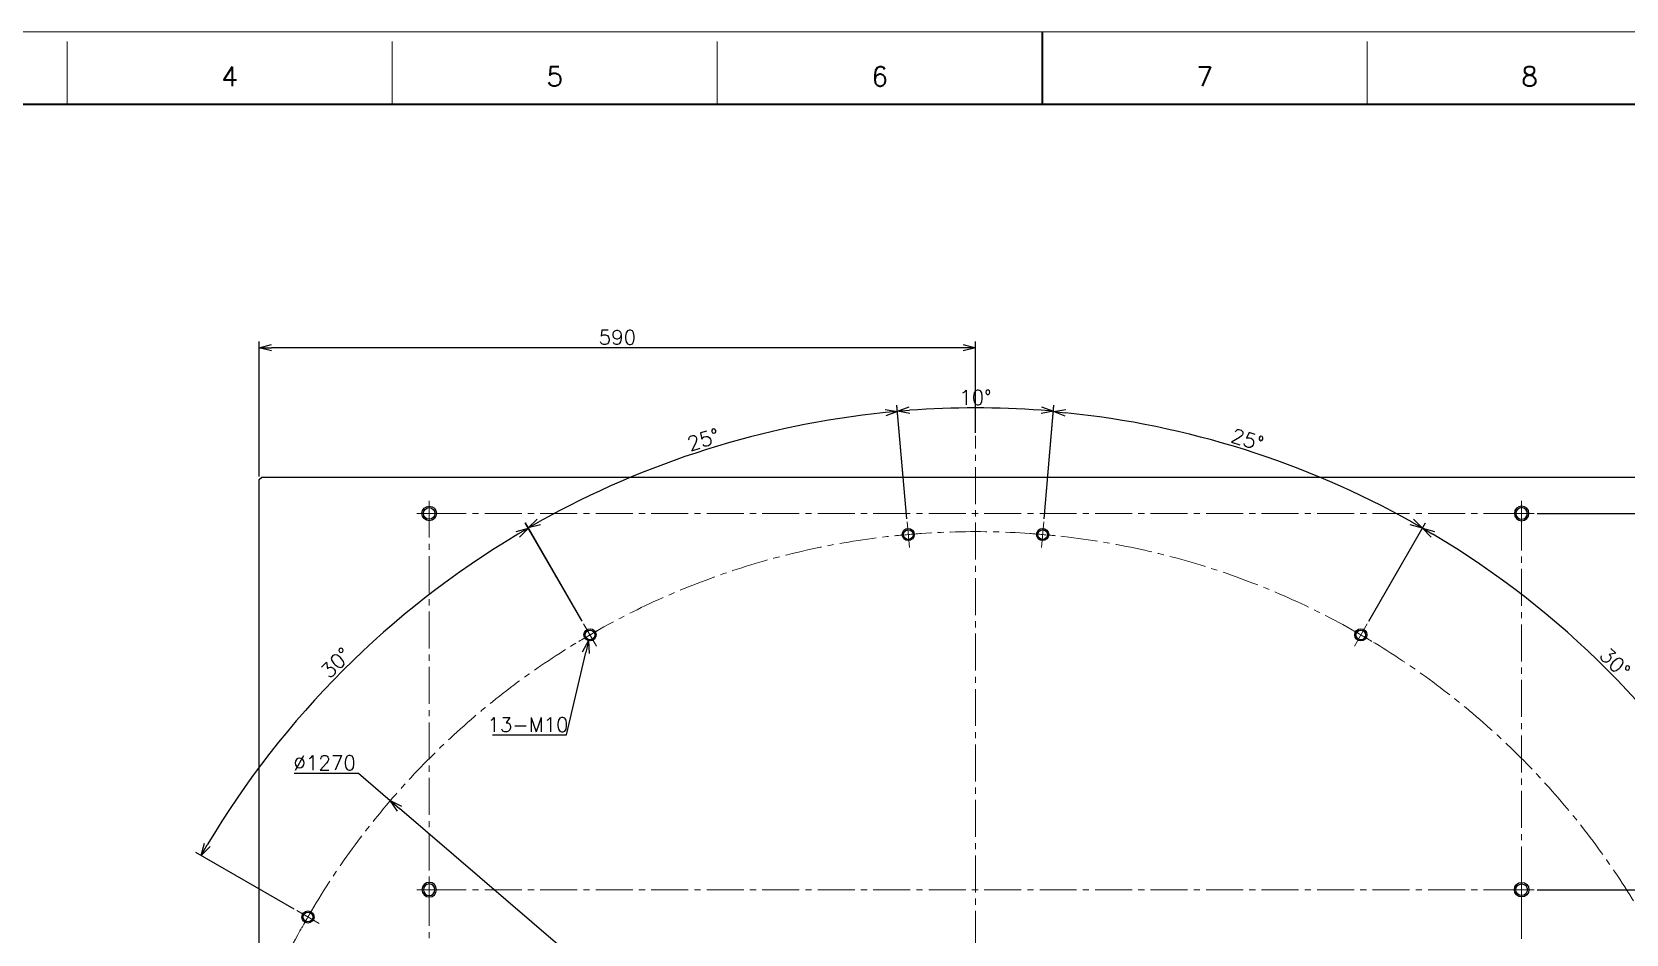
# Model space of a CAD drawing. Header units: millimetres. Extents: x 0 to 3313, y -19 to 2332.
# Drawn here: x 876 to 2189, y 1588 to 2332 of the extents above; entities that cross this region are included whole.
import ezdxf
from ezdxf.enums import TextEntityAlignment as Align

# ---------------------------------------------------------------- set-up
doc = ezdxf.new("R2010")
doc.units = ezdxf.units.MM
doc.header["$LTSCALE"] = 1.6
doc.header["$PDMODE"] = 99
doc.header["$PDSIZE"] = 1
doc.linetypes.add('CENTER2', pattern=[28.575, 19.05, -3.175, 3.175, -3.175])
for name, color, linetype, lineweight in [('05_CENTER', 4, 'CENTER2', 13), ('08_DIM', 3, 'Continuous', 13), ('90_FRAME', 5, 'Continuous', 35)]:
    doc.layers.add(name, color=color, linetype=linetype, lineweight=lineweight)
doc.layers.add('91_BLANK', color=5, linetype='Continuous', lineweight=0, plot=False)
doc.styles.add('KSS_TXT', font='txt.shx', dxfattribs={"bigfont": 'extfont2.shx'})
doc.dimstyles.new('KSS_DIM', dxfattribs={"dimscale": 4, "dimtxt": 3, "dimasz": 2.5, "dimexe": 1.25, "dimexo": 0.625, "dimtad": 1, "dimdsep": 46, "dimtxsty": 'KSS_TXT', "dimblk": 'OPEN30', "dimcen": 0, "dimazin": 2, "dimtfac": 0.75, "dimtmove": 0, "dimatfit": 3, "dimldrblk": 'OPEN30', "dimfxl": 1.25, "dimtolj": 1, "dimarcsym": 0})
doc.dimstyles.new('KSS_DIM$3', dxfattribs={"dimscale": 4, "dimtxt": 3, "dimasz": 2.5, "dimexe": 1.25, "dimexo": 0.625, "dimtad": 1, "dimtih": 1, "dimtoh": 1, "dimdsep": 46, "dimtxsty": 'KSS_TXT', "dimblk": 'OPEN30', "dimcen": 0, "dimazin": 2, "dimtfac": 0.75, "dimtofl": 0, "dimtmove": 0, "dimatfit": 3, "dimldrblk": 'OPEN30', "dimfxl": 1.25, "dimtolj": 1, "dimarcsym": 0})

# ---------------------------------------------------------------- blocks, each defined once
blk = doc.blocks.new('M12Tz_1')
at = {"color": 0}
for radius in [6, 4.75]:
    blk.add_circle((0, 0), radius, dxfattribs=at)
at = {"layer": '05_CENTER'}
for p, q in [((10.3, 0), (-10.3, 0)), ((0, -10.3), (0, 10.3))]:
    blk.add_line(p, q, dxfattribs=at)
blk = doc.blocks.new('_Open30')
at = {"color": 0, "linetype": 'ByBlock', "lineweight": -2}
for p, q in [((-1, 0.27), (0, 0)), ((0, 0), (-1, -0.27)), ((0, 0), (-1, 0))]:
    blk.add_line(p, q, dxfattribs=at)
blk = doc.blocks.new('*D153')
at = {"layer": '08_DIM', "color": 0, "lineweight": -2, "transparency": 16777216}
for p, q in [((1091.8, 1720.9), (1144.8, 1720.9)), ((1144.8, 1720.9), (1171.1, 1698.3)), ((2135.2, 871.6), (1178.7, 1691.8))]:
    blk.add_line(p, q, dxfattribs=at)
at = {"layer": 'Defpoints', "color": 0, "transparency": 16777216}
for p in [(1171.1, 1698.3), (2135.2, 871.6)]:
    blk.add_point(p, dxfattribs=at)
at = {"layer": '08_DIM', "color": 0, "lineweight": -2, "transparency": 16777216, "xscale": 10, "yscale": 10, "zscale": 10}
for p, rotation in [((1171.1, 1698.3), 139.3850624068245), ((2135.2, 871.6), 319.3850624068245)]:
    blk.add_blockref('_Open30', p, dxfattribs=dict(at, rotation=rotation))
at = {"layer": '08_DIM', "color": 0, "transparency": 16777216, "insert": (1117, 1729.4), "char_height": 12, "attachment_point": 5, "style": 'KSS_TXT'}
blk.add_mtext('\\A1;%%C1270', dxfattribs=at)
blk = doc.blocks.new('*D154')
at = {"layer": '08_DIM', "color": 0, "lineweight": -2, "transparency": 16777216}
for p, q in [((1596.7, 1930.6), (1588.5, 2024.1)), ((1709.7, 1930.6), (1717.9, 2024.1))]:
    blk.add_line(p, q, dxfattribs=at)
blk.add_arc((1653.2, 1284.9), 737, 85.7774, 94.2226, dxfattribs=at)
at = {"layer": 'Defpoints', "color": 0, "transparency": 16777216}
for p in [(1674.6, 2021.7), (1596.9, 1928.1), (1709.5, 1928.1), (1598.8, 1906.9), (1707.6, 1906.9)]:
    blk.add_point(p, dxfattribs=at)
at = {"layer": '08_DIM', "color": 0, "lineweight": -2, "transparency": 16777216, "xscale": 10, "yscale": 10, "zscale": 10}
for p, rotation in [((1588.9, 2019.2), 184.6113058861902), ((1717.4, 2019.2), 355.3886941138098)]:
    blk.add_blockref('_Open30', p, dxfattribs=dict(at, rotation=rotation))
at = {"layer": '08_DIM', "color": 0, "transparency": 16777216, "insert": (1653.2, 2030.5), "char_height": 12, "attachment_point": 5, "style": 'KSS_TXT'}
blk.add_mtext('\\A1;10%%d', dxfattribs=at)
blk = doc.blocks.new('*D155')
at = {"layer": '08_DIM', "color": 0, "lineweight": -2, "transparency": 16777216}
for p, q in [((1596.7, 1930.6), (1588.5, 2023.9)), ((1329.1, 1846.3), (1282.3, 1927.3))]:
    blk.add_line(p, q, dxfattribs=at)
blk.add_arc((1653.2, 1284.9), 736.8, 95.7777, 119.2223, dxfattribs=at)
at = {"layer": 'Defpoints', "color": 0, "transparency": 16777216}
for p in [(1483.3, 2001.9), (1596.9, 1928.1), (1598.8, 1906.9), (1330.4, 1844.1), (1341, 1825.6)]:
    blk.add_point(p, dxfattribs=at)
at = {"layer": '08_DIM', "color": 0, "lineweight": -2, "transparency": 16777216, "xscale": 10, "yscale": 10, "zscale": 10}
for p, rotation in [((1589, 2018.9), 5.388826912818406), ((1284.8, 1923), 209.6111730872011)]:
    blk.add_blockref('_Open30', p, dxfattribs=dict(at, rotation=rotation))
at = {"layer": '08_DIM', "color": 0, "transparency": 16777216, "insert": (1429.1, 1995.7), "char_height": 12, "attachment_point": 5, "rotation": 17.5, "style": 'KSS_TXT'}
blk.add_mtext('\\A1;25%%d', dxfattribs=at)
blk = doc.blocks.new('*D156')
at = {"layer": '08_DIM', "color": 0, "lineweight": -2, "transparency": 16777216}
for p, q in [((1329.1, 1846.3), (1282.4, 1927.2)), ((1091.9, 1609), (1010.9, 1655.7))]:
    blk.add_line(p, q, dxfattribs=at)
blk.add_arc((1653.2, 1284.9), 736.6, 120.7778, 149.2222, dxfattribs=at)
at = {"layer": 'Defpoints', "color": 0, "transparency": 16777216}
for p in [(1179.7, 1849.2), (1330.4, 1844.1), (1341, 1825.6), (1094, 1607.8), (1112.5, 1597.1)]:
    blk.add_point(p, dxfattribs=at)
at = {"layer": '08_DIM', "color": 0, "lineweight": -2, "transparency": 16777216, "xscale": 10, "yscale": 10, "zscale": 10}
for p, rotation in [((1284.9, 1922.9), 30.38892138266085), ((1015.3, 1653.2), 239.6110786173658)]:
    blk.add_blockref('_Open30', p, dxfattribs=dict(at, rotation=rotation))
at = {"layer": '08_DIM', "color": 0, "transparency": 16777216, "insert": (1126.3, 1811.8), "char_height": 12, "attachment_point": 5, "rotation": 45, "style": 'KSS_TXT'}
blk.add_mtext('\\A1;30%%d', dxfattribs=at)
blk = doc.blocks.new('*D158')
at = {"layer": '08_DIM', "color": 0, "lineweight": -2, "transparency": 16777216}
for p, q in [((1709.7, 1930.6), (1717.8, 2023.8)), ((1977.3, 1846.3), (2024, 1927.3))]:
    blk.add_line(p, q, dxfattribs=at)
blk.add_arc((1653.2, 1284.9), 736.7, 60.7777, 84.2223, dxfattribs=at)
at = {"layer": 'Defpoints', "color": 0, "transparency": 16777216}
for p in [(1925.2, 1969.6), (1709.5, 1928.1), (1707.6, 1906.9), (1976, 1844.1), (1965.4, 1825.6)]:
    blk.add_point(p, dxfattribs=at)
at = {"layer": '08_DIM', "color": 0, "lineweight": -2, "transparency": 16777216, "xscale": 10, "yscale": 10, "zscale": 10}
for p, rotation in [((1717.4, 2018.8), 174.6111276430092), ((2021.5, 1922.9), 330.3888723569713)]:
    blk.add_blockref('_Open30', p, dxfattribs=dict(at, rotation=rotation))
at = {"layer": '08_DIM', "color": 0, "transparency": 16777216, "insert": (1877.3, 1995.7), "char_height": 12, "attachment_point": 5, "rotation": 342.5, "style": 'KSS_TXT'}
blk.add_mtext('\\A1;25%%d', dxfattribs=at)
blk = doc.blocks.new('*D159')
at = {"layer": '08_DIM', "color": 0, "lineweight": -2, "transparency": 16777216}
for p, q in [((1977.3, 1846.3), (2024, 1927.2)), ((2214.5, 1609), (2295.4, 1655.8))]:
    blk.add_line(p, q, dxfattribs=at)
blk.add_arc((1653.2, 1284.9), 736.6, 30.7778, 59.2222, dxfattribs=at)
at = {"layer": 'Defpoints', "color": 0, "transparency": 16777216}
for p in [(1976, 1844.1), (1965.4, 1825.6), (2217.5, 1758.4), (2212.3, 1607.8), (2193.9, 1597.1)]:
    blk.add_point(p, dxfattribs=at)
at = {"layer": '08_DIM', "color": 0, "lineweight": -2, "transparency": 16777216, "xscale": 10, "yscale": 10, "zscale": 10}
for p, rotation in [((2021.5, 1922.9), 149.6110908078119), ((2291.1, 1653.3), 300.3889091921613)]:
    blk.add_blockref('_Open30', p, dxfattribs=dict(at, rotation=rotation))
at = {"layer": '08_DIM', "color": 0, "transparency": 16777216, "insert": (2180.1, 1811.8), "char_height": 12, "attachment_point": 5, "rotation": 315, "style": 'KSS_TXT'}
blk.add_mtext('\\A1;30%%d', dxfattribs=at)
blk = doc.blocks.new('*D166')
at = {"layer": '08_DIM', "color": 0, "lineweight": -2, "transparency": 16777216}
for p, q in [((2116, 1624.9), (2513.5, 1624.9)), ((2508.5, 1614.9), (2508.5, 954.9)), ((2116, 944.9), (2513.5, 944.9))]:
    blk.add_line(p, q, dxfattribs=at)
at = {"layer": 'Defpoints', "color": 0, "transparency": 16777216}
for p in [(2113.5, 1624.9), (2113.5, 944.9), (2508.5, 944.9)]:
    blk.add_point(p, dxfattribs=at)
at = {"layer": '08_DIM', "color": 0, "lineweight": -2, "transparency": 16777216, "xscale": 10, "yscale": 10, "zscale": 10}
for p, rotation in [((2508.5, 1624.9), 90), ((2508.5, 944.9), 270)]:
    blk.add_blockref('_Open30', p, dxfattribs=dict(at, rotation=rotation))
at = {"layer": '08_DIM', "color": 0, "transparency": 16777216, "insert": (2500, 1284.9), "char_height": 12, "attachment_point": 5, "rotation": 90, "style": 'KSS_TXT'}
blk.add_mtext('\\A1;680', dxfattribs=at)
blk = doc.blocks.new('*D168')
at = {"layer": '08_DIM', "color": 0, "lineweight": -2, "transparency": 16777216}
for p, q in [((2116, 1934.9), (2513.5, 1934.9)), ((2508.5, 1634.9), (2508.5, 1924.9)), ((2116, 1624.9), (2513.5, 1624.9))]:
    blk.add_line(p, q, dxfattribs=at)
at = {"layer": 'Defpoints', "color": 0, "transparency": 16777216}
for p in [(2113.5, 1934.9), (2508.5, 1934.9), (2113.5, 1624.9)]:
    blk.add_point(p, dxfattribs=at)
at = {"layer": '08_DIM', "color": 0, "lineweight": -2, "transparency": 16777216, "xscale": 10, "yscale": 10, "zscale": 10}
for p, rotation in [((2508.5, 1934.9), 90), ((2508.5, 1624.9), 270)]:
    blk.add_blockref('_Open30', p, dxfattribs=dict(at, rotation=rotation))
at = {"layer": '08_DIM', "color": 0, "transparency": 16777216, "insert": (2500, 1779.9), "char_height": 12, "attachment_point": 5, "rotation": 90, "style": 'KSS_TXT'}
blk.add_mtext('\\A1;310', dxfattribs=at)
blk = doc.blocks.new('*D173')
at = {"layer": '08_DIM', "color": 0, "lineweight": -2, "transparency": 16777216}
for p, q in [((1063.2, 1965.4), (1063.2, 2076.5)), ((1653.2, 2001.3), (1653.2, 2076.5)), ((1643.2, 2071.5), (1073.2, 2071.5))]:
    blk.add_line(p, q, dxfattribs=at)
at = {"layer": 'Defpoints', "color": 0, "transparency": 16777216}
for p in [(1063.2, 2071.5), (1653.2, 1998.8), (1063.2, 1962.9)]:
    blk.add_point(p, dxfattribs=at)
at = {"layer": '08_DIM', "color": 0, "lineweight": -2, "transparency": 16777216, "xscale": 10, "yscale": 10, "zscale": 10, "rotation": 180}
blk.add_blockref('_Open30', (1063.2, 2071.5), dxfattribs=at)
at = {"layer": '08_DIM', "color": 0, "lineweight": -2, "transparency": 16777216, "xscale": 10, "yscale": 10, "zscale": 10}
blk.add_blockref('_Open30', (1653.2, 2071.5), dxfattribs=at)
at = {"layer": '08_DIM', "color": 0, "transparency": 16777216, "insert": (1358.2, 2080), "char_height": 12, "attachment_point": 5, "style": 'KSS_TXT'}
blk.add_mtext('\\A1;590', dxfattribs=at)
blk = doc.blocks.new('*D190')
at = {"layer": '08_DIM', "color": 0, "lineweight": -2, "transparency": 16777216}
for p, q in [((1316.2, 1752.4), (1332.2, 1820.3)), ((1255.2, 1752.4), (1316.2, 1752.4))]:
    blk.add_line(p, q, dxfattribs=at)
at = {"layer": 'Defpoints', "color": 0, "transparency": 16777216}
for p in [(1336.8, 1839.7), (1334.5, 1830)]:
    blk.add_point(p, dxfattribs=at)
at = {"layer": '08_DIM', "color": 0, "lineweight": -2, "transparency": 16777216, "xscale": 10, "yscale": 10, "zscale": 10, "rotation": 76.71233389440974}
blk.add_blockref('_Open30', (1334.5, 1830), dxfattribs=at)
at = {"layer": '08_DIM', "color": 0, "transparency": 16777216, "insert": (1284.5, 1760.9), "char_height": 12, "attachment_point": 5, "style": 'KSS_TXT'}
blk.add_mtext('\\A1;13-M10', dxfattribs=at)

msp = doc.modelspace()

# ---------------------------------------------------------------- linework, layer by layer
at = {"color": 0}
for points in [[(1063.179, 1591.736), (1063.179, 1962.938), (1065.179, 1964.938), (2241.179, 1964.938), (2243.179, 1962.938), (2243.179, 1874.938)], [(1063.179, 978.14), (1063.179, 1591.736)]]:
    msp.add_lwpolyline(points, dxfattribs=at)
for centre, radius in [((1597.838, 1917.526), 5), ((1597.838, 1917.526), 4), ((1708.519, 1917.526), 5), ((1708.519, 1917.526), 4), ((1335.679, 1834.864), 5), ((1335.679, 1834.864), 4), ((1970.679, 1834.864), 5), ((1970.679, 1834.864), 4), ((1103.253, 1602.438), 5), ((1103.253, 1602.438), 4)]:
    msp.add_circle(centre, radius, dxfattribs=at)
at = {"layer": '05_CENTER'}
for p, q in [((1653.179, 571.083), (1653.179, 1998.793)), ((1598.763, 1906.916), (1596.906, 1928.134)), ((1707.595, 1906.916), (1709.451, 1928.134)), ((1341.004, 1825.641), (1330.354, 1844.087)), ((1965.354, 1825.641), (1976.004, 1844.087)), ((1203.179, 1624.938), (2103.179, 1624.938)), ((1112.476, 1597.113), (1094.03, 1607.763))]:
    msp.add_line(p, q, dxfattribs=at)
msp.add_lwpolyline([(1203.179, 1934.938), (2103.179, 1934.938), (2103.179, 634.938), (1203.179, 634.938)], close=True, dxfattribs=at)
msp.add_circle((1653.179, 1284.938), 635, dxfattribs=at)
for centre, start, end in [((1653.445, 1284.965), 94.062885, 95.984763), ((1652.913, 1284.965), 84.015237, 85.937115), ((1653.179, 1284.938), 119.039061, 120.960939), ((1653.179, 1284.938), 59.039061, 60.960939), ((1653.179, 1284.938), 149.039061, 150.960939)]:
    msp.add_arc(centre, 635, start, end, dxfattribs=at)
at = {"layer": '90_FRAME'}
msp.add_line((1708.17, 2331.679), (1708.17, 2271.831), dxfattribs=at)
at = {"layer": '90_FRAME', "color": 4, "lineweight": 13}
for p, q in [((904.969, 2271.831), (904.969, 2323.679)), ((1172.702, 2271.831), (1172.702, 2323.679)), ((1440.436, 2271.831), (1440.436, 2323.679)), ((1975.903, 2271.831), (1975.903, 2323.679))]:
    msp.add_line(p, q, dxfattribs=at)
at = {"layer": '90_FRAME'}
msp.add_lwpolyline([(155.384, 51.616), (3260.956, 51.616), (3260.956, 2271.831), (155.384, 2271.831)], close=True, dxfattribs=at)
at = {"layer": '91_BLANK'}
msp.add_lwpolyline([(0, 0), (3312.803, 0), (3312.803, 2331.679), (0, 2331.679)], close=True, dxfattribs=at)

# ---------------------------------------------------------------- block references
at = {"rotation": 180}
msp.add_blockref('M12Tz_1', (1203.179, 1934.938), dxfattribs=at)
at = {"xscale": -1, "rotation": 180}
msp.add_blockref('M12Tz_1', (2103.179, 1934.938), dxfattribs=at)
at = {"xscale": -1}
msp.add_blockref('M12Tz_1', (1203.179, 1624.938), dxfattribs=at)
msp.add_blockref('M12Tz_1', (2103.179, 1624.938))

# ---------------------------------------------------------------- texts
at = {"layer": '90_FRAME', "color": 0, "lineweight": 13, "style": 'KSS_TXT'}
for s, p in [('4', (1038.836, 2282.158)), ('5', (1306.569, 2282.158)), ('6', (1574.303, 2282.158)), ('7', (1842.036, 2282.158)), ('8', (2109.77, 2282.158))]:
    msp.add_text(s, height=16, dxfattribs=at).set_placement(p, align=Align.BOTTOM_CENTER)

# ---------------------------------------------------------------- dimensions: what is measured, and where the dimension line sits
at = {"layer": '08_DIM'}
dim = msp.add_linear_dim(base=(1063.179, 2071.474), p1=(1653.179, 1998.793), p2=(1063.179, 1962.938), dimstyle='KSS_DIM', override={"dimarcsym": 1}, dxfattribs=at)
dim.commit()
dim.dimension.update_dxf_attribs({"geometry": '*D173', "text_midpoint": (1358.179, 2079.983)})
for base, line1, line2, picture, middle in [((1674.615, 2021.661), ((1598.763, 1906.916), (1596.906, 1928.134)), ((1707.595, 1906.916), (1709.451, 1928.134)), '*D154', (1653.179, 2030.473)), ((1483.265, 2001.861), ((1341.004, 1825.641), (1330.354, 1844.087)), ((1598.763, 1906.916), (1596.906, 1928.134)), '*D155', (1429.065, 1995.735)), ((1925.172, 1969.585), ((1707.595, 1906.916), (1709.451, 1928.134)), ((1965.354, 1825.641), (1976.004, 1844.087)), '*D158', (1877.266, 1995.653)), ((1179.699, 1849.209), ((1112.476, 1597.113), (1094.03, 1607.763)), ((1341.004, 1825.641), (1330.354, 1844.087)), '*D156', (1126.311, 1811.806)), ((2217.468, 1758.433), ((1965.354, 1825.641), (1976.004, 1844.087)), ((2193.882, 1597.113), (2212.328, 1607.763)), '*D159', (2180.063, 1811.822))]:
    dim = msp.add_angular_dim_2l(base=base, line1=line1, line2=line2, dimstyle='KSS_DIM', override={"dimarcsym": 1}, dxfattribs=at)
    dim.commit()
    dim.dimension.update_dxf_attribs({"geometry": picture, "text_midpoint": middle})
for base, p2, picture, middle in [((2508.509, 1934.938), (2113.511, 1934.938), '*D168', (2500.009, 1779.938)), ((2508.509, 944.938), (2113.511, 944.938), '*D166', (2500.009, 1284.938))]:
    dim = msp.add_linear_dim(base=base, p1=(2113.511, 1624.938), p2=p2, angle=90, dimstyle='KSS_DIM', override={"dimarcsym": 1}, dxfattribs=at)
    dim.commit()
    dim.dimension.update_dxf_attribs({"geometry": picture, "text_midpoint": middle})
dim = msp.add_diameter_dim_2p(p1=(1336.828, 1839.73), p2=(1334.53, 1829.998), text='13-M<>', dimstyle='KSS_DIM$3', override={"dimpost": '<>', "dimtix": 1, "dimarcsym": 1}, dxfattribs=at)
dim.commit()
dim.dimension.update_dxf_attribs({"geometry": '*D190', "text_midpoint": (1284.459, 1752.42), "dimtype": 163})
dim = msp.add_diameter_dim_2p(p1=(2135.208, 871.571), p2=(1171.149, 1698.305), dimstyle='KSS_DIM$3', override={"dimpost": '%%C<>', "dimtix": 1, "dimatfit": 2, "dimarcsym": 1}, dxfattribs=at)
dim.commit()
dim.dimension.update_dxf_attribs({"geometry": '*D153', "text_midpoint": (1117.011, 1720.935), "dimtype": 163})

doc.saveas('drawing.dxf')
